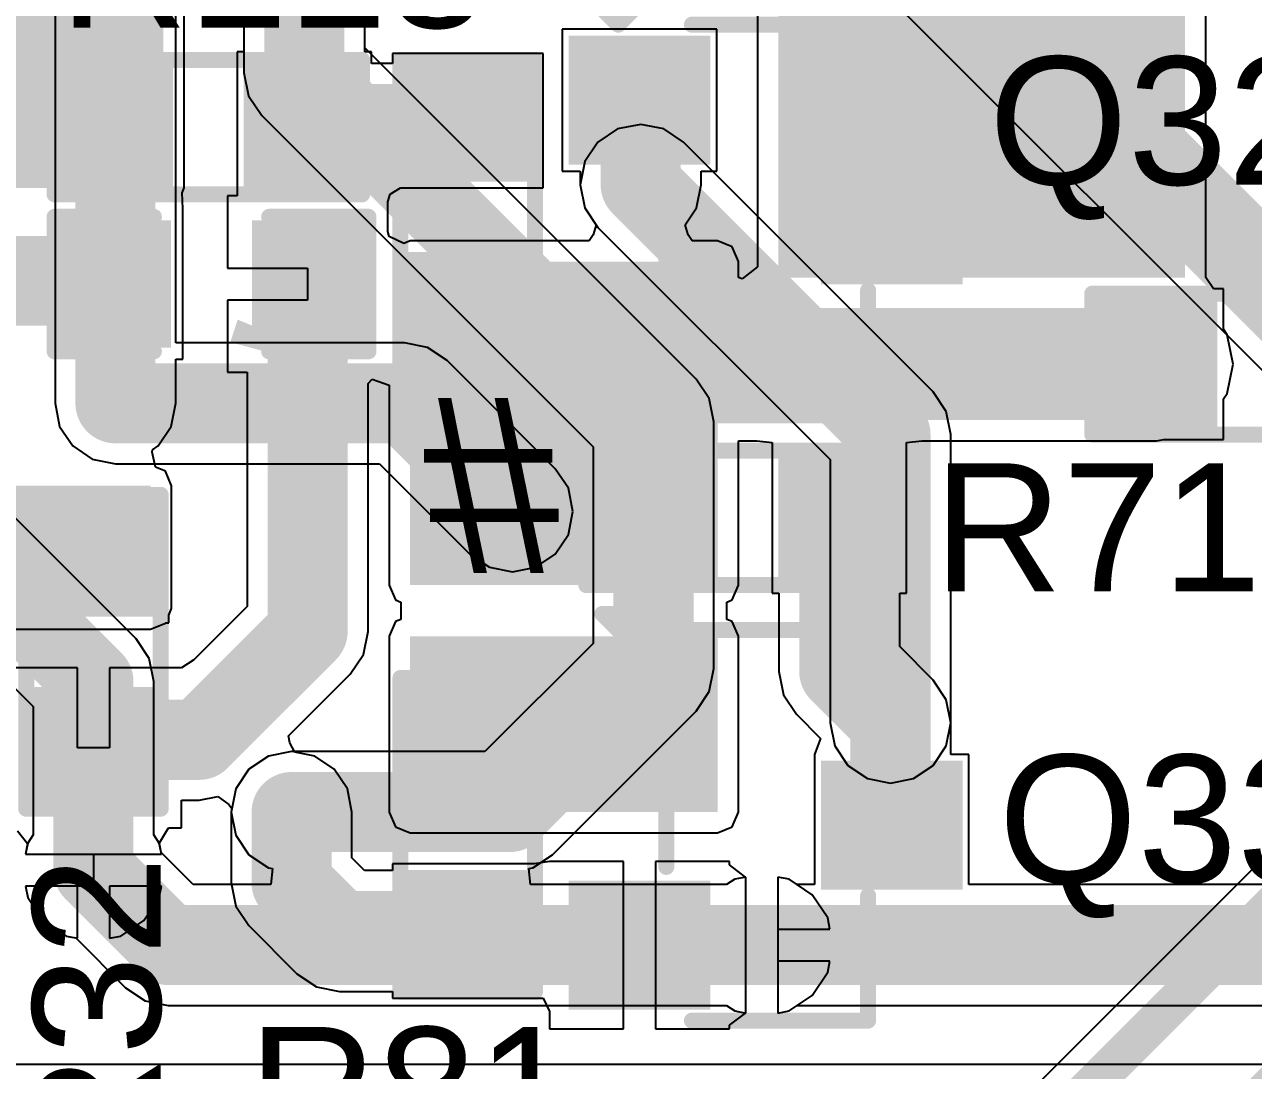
# Model space of a CAD drawing. Header units: millimetres. Extents: x 0 to 214, y 0 to 214.
# Drawn here: x 0.8186 to 1.2023, y 0.1665 to 0.493 of the extents above; entities that cross this region are included whole.
import ezdxf

# ---------------------------------------------------------------- set-up
doc = ezdxf.new("R2010")
doc.units = ezdxf.units.MM
doc.header["$MEASUREMENT"] = 0
for name, color, linetype in [('BottomLayer', 5, 'Continuous'), ('BottomSolder', 6, 'Continuous'), ('TopLayer', 1, 'Continuous'), ('TopOverlay', 2, 'Continuous'), ('TopPaste', 8, 'Continuous'), ('TopSolder', 216, 'Continuous'), ('ViaHoleLayer', 16, 'Continuous')]:
    doc.layers.add(name, color=color, linetype=linetype)
doc.styles.add('Arial', font='', dxfattribs={"height": 0.2})
doc.styles.get('Arial').set_extended_font_data('Arial')

# ---------------------------------------------------------------- blocks, each defined once
blk = doc.blocks.new('R___0603_63')
at = {"layer": 'TopLayer'}
for points in [[(-0.015, 0.0175), (-0.015, -0.0175), (-0.045, -0.0175), (-0.045, 0.0175)], [(0.045, 0.0175), (0.045, -0.0175), (0.015, -0.0175), (0.015, 0.0175)]]:
    blk.add_hatch(color=1, dxfattribs=at).paths.add_polyline_path(points)
at = {"layer": 'TopPaste'}
for points in [[(-0.015, 0.0175), (-0.015, -0.0175), (-0.045, -0.0175), (-0.045, 0.0175)], [(0.045, 0.0175), (0.045, -0.0175), (0.015, -0.0175), (0.015, 0.0175)]]:
    blk.add_hatch(color=8, dxfattribs=at).paths.add_polyline_path(points)
at = {"layer": 'TopSolder'}
for points in [[(-0.011, 0.0215), (-0.011, -0.0215), (-0.049, -0.0215), (-0.049, 0.0215)], [(0.049, 0.0215), (0.049, -0.0215), (0.011, -0.0215), (0.011, 0.0215)]]:
    blk.add_hatch(color=216, dxfattribs=at).paths.add_polyline_path(points)
at = {"layer": 'TopOverlay', "const_width": 0.005}
for points in [[(-0.048, 0.021), (-0.048, -0.021)], [(0.048, 0.021), (-0.048, 0.021)], [(0.048, 0.021), (0.048, -0.021)], [(0.048, -0.021), (-0.048, -0.021)]]:
    blk.add_lwpolyline(points, dxfattribs=at)
at = {"layer": 'TopOverlay', "const_width": 0.0025}
for points in [[(-0.04925, 0.021, 1), (-0.04675, 0.021, 1)], [(-0.04925, 0.021, 1), (-0.04675, 0.021, 1)], [(0.04675, 0.021, 1), (0.04925, 0.021, 1)], [(0.04675, 0.021, 1), (0.04925, 0.021, 1)], [(-0.04925, -0.021, 1), (-0.04675, -0.021, 1)], [(-0.04925, -0.021, 1), (-0.04675, -0.021, 1)], [(0.04675, -0.021, 1), (0.04925, -0.021, 1)], [(0.04675, -0.021, 1), (0.04925, -0.021, 1)]]:
    blk.add_lwpolyline(points, format="xyb", close=True, dxfattribs=at)
blk = doc.blocks.new('SOT_23_81')
at = {"layer": 'TopLayer'}
for points in [[(-0.01614, 0.05748), (0.01614, 0.05748), (0.01614, 0.02126), (-0.01614, 0.02126)], [(-0.05354, -0.02126), (-0.02126, -0.02126), (-0.02126, -0.05748), (-0.05354, -0.05748)], [(0.02126, -0.02126), (0.05354, -0.02126), (0.05354, -0.05748), (0.02126, -0.05748)]]:
    blk.add_hatch(color=1, dxfattribs=at).paths.add_polyline_path(points)
at = {"layer": 'TopPaste'}
for points in [[(-0.01614, 0.05748), (0.01614, 0.05748), (0.01614, 0.02126), (-0.01614, 0.02126)], [(-0.05354, -0.02126), (-0.02126, -0.02126), (-0.02126, -0.05748), (-0.05354, -0.05748)], [(0.02126, -0.02126), (0.05354, -0.02126), (0.05354, -0.05748), (0.02126, -0.05748)]]:
    blk.add_hatch(color=8, dxfattribs=at).paths.add_polyline_path(points)
at = {"layer": 'TopSolder'}
for points in [[(-0.02014, 0.06148), (0.02014, 0.06148), (0.02014, 0.01726), (-0.02014, 0.01726)], [(-0.05754, -0.01726), (-0.01726, -0.01726), (-0.01726, -0.06148), (-0.05754, -0.06148)], [(0.01726, -0.01726), (0.05754, -0.01726), (0.05754, -0.06148), (0.01726, -0.06148)]]:
    blk.add_hatch(color=216, dxfattribs=at).paths.add_polyline_path(points)
at = {"layer": 'TopOverlay', "const_width": 0.005}
for points in [[(-0.061, -0.023), (-0.061, 0.032)], [(-0.022, 0.032), (-0.061, 0.032)], [(0.061, 0.032), (0.022, 0.032)], [(0.061, -0.023), (0.061, 0.032)], [(0.013, -0.031), (-0.013, -0.031)], [(-0.061, -0.046), (-0.066, -0.041)], [(-0.066, -0.051), (-0.066, -0.041)], [(-0.066, -0.051), (-0.061, -0.046)]]:
    blk.add_lwpolyline(points, dxfattribs=at)
at = {"layer": 'TopOverlay', "const_width": 0.0025}
for points in [[(-0.06225, 0.032, 1), (-0.05975, 0.032, 1)], [(-0.06225, 0.032, 1), (-0.05975, 0.032, 1)], [(-0.02325, 0.032, 1), (-0.02075, 0.032, 1)], [(0.02075, 0.032, 1), (0.02325, 0.032, 1)], [(0.05975, 0.032, 1), (0.06225, 0.032, 1)], [(0.05975, 0.032, 1), (0.06225, 0.032, 1)], [(-0.06225, -0.023, 1), (-0.05975, -0.023, 1)], [(0.05975, -0.023, 1), (0.06225, -0.023, 1)], [(-0.01425, -0.031, 1), (-0.01175, -0.031, 1)], [(0.01175, -0.031, 1), (0.01425, -0.031, 1)], [(-0.06725, -0.041, 1), (-0.06475, -0.041, 1)], [(-0.06725, -0.041, 1), (-0.06475, -0.041, 1)], [(-0.06225, -0.046, 1), (-0.05975, -0.046, 1)], [(-0.06225, -0.046, 1), (-0.05975, -0.046, 1)], [(-0.06725, -0.051, 1), (-0.06475, -0.051, 1)], [(-0.06725, -0.051, 1), (-0.06475, -0.051, 1)]]:
    blk.add_lwpolyline(points, format="xyb", close=True, dxfattribs=at)
blk = doc.blocks.new('SOT_23_82')
at = {"layer": 'TopLayer'}
for points in [[(-0.01614, 0.05748), (0.01614, 0.05748), (0.01614, 0.02126), (-0.01614, 0.02126)], [(-0.05354, -0.02126), (-0.02126, -0.02126), (-0.02126, -0.05748), (-0.05354, -0.05748)], [(0.02126, -0.02126), (0.05354, -0.02126), (0.05354, -0.05748), (0.02126, -0.05748)]]:
    blk.add_hatch(color=1, dxfattribs=at).paths.add_polyline_path(points)
at = {"layer": 'TopPaste'}
for points in [[(-0.01614, 0.05748), (0.01614, 0.05748), (0.01614, 0.02126), (-0.01614, 0.02126)], [(-0.05354, -0.02126), (-0.02126, -0.02126), (-0.02126, -0.05748), (-0.05354, -0.05748)], [(0.02126, -0.02126), (0.05354, -0.02126), (0.05354, -0.05748), (0.02126, -0.05748)]]:
    blk.add_hatch(color=8, dxfattribs=at).paths.add_polyline_path(points)
at = {"layer": 'TopSolder'}
for points in [[(-0.02014, 0.06148), (0.02014, 0.06148), (0.02014, 0.01726), (-0.02014, 0.01726)], [(-0.05754, -0.01726), (-0.01726, -0.01726), (-0.01726, -0.06148), (-0.05754, -0.06148)], [(0.01726, -0.01726), (0.05754, -0.01726), (0.05754, -0.06148), (0.01726, -0.06148)]]:
    blk.add_hatch(color=216, dxfattribs=at).paths.add_polyline_path(points)
at = {"layer": 'TopOverlay', "const_width": 0.005}
for points in [[(-0.061, -0.023), (-0.061, 0.032)], [(-0.022, 0.032), (-0.061, 0.032)], [(0.061, 0.032), (0.022, 0.032)], [(0.061, -0.023), (0.061, 0.032)], [(0.013, -0.031), (-0.013, -0.031)], [(-0.061, -0.046), (-0.066, -0.041)], [(-0.066, -0.051), (-0.066, -0.041)], [(-0.066, -0.051), (-0.061, -0.046)]]:
    blk.add_lwpolyline(points, dxfattribs=at)
at = {"layer": 'TopOverlay', "const_width": 0.0025}
for points in [[(-0.06225, 0.032, 1), (-0.05975, 0.032, 1)], [(-0.06225, 0.032, 1), (-0.05975, 0.032, 1)], [(-0.02325, 0.032, 1), (-0.02075, 0.032, 1)], [(0.02075, 0.032, 1), (0.02325, 0.032, 1)], [(0.05975, 0.032, 1), (0.06225, 0.032, 1)], [(0.05975, 0.032, 1), (0.06225, 0.032, 1)], [(-0.06225, -0.023, 1), (-0.05975, -0.023, 1)], [(0.05975, -0.023, 1), (0.06225, -0.023, 1)], [(-0.01425, -0.031, 1), (-0.01175, -0.031, 1)], [(0.01175, -0.031, 1), (0.01425, -0.031, 1)], [(-0.06725, -0.041, 1), (-0.06475, -0.041, 1)], [(-0.06725, -0.041, 1), (-0.06475, -0.041, 1)], [(-0.06225, -0.046, 1), (-0.05975, -0.046, 1)], [(-0.06225, -0.046, 1), (-0.05975, -0.046, 1)], [(-0.06725, -0.051, 1), (-0.06475, -0.051, 1)], [(-0.06725, -0.051, 1), (-0.06475, -0.051, 1)]]:
    blk.add_lwpolyline(points, format="xyb", close=True, dxfattribs=at)
blk = doc.blocks.new('S______B______123')
at = {"layer": 'TopLayer'}
for points in [[(-0.045, -0.0175), (-0.045, 0.0175), (-0.015, 0.0175), (-0.015, -0.0175)], [(0.015, -0.0175), (0.015, 0.0175), (0.045, 0.0175), (0.045, -0.0175)]]:
    blk.add_hatch(color=1, dxfattribs=at).paths.add_polyline_path(points)
at = {"layer": 'TopPaste'}
for points in [[(-0.045, -0.0175), (-0.045, 0.0175), (-0.015, 0.0175), (-0.015, -0.0175)], [(0.015, -0.0175), (0.015, 0.0175), (0.045, 0.0175), (0.045, -0.0175)]]:
    blk.add_hatch(color=8, dxfattribs=at).paths.add_polyline_path(points)
at = {"layer": 'TopSolder'}
for points in [[(-0.049, -0.0215), (-0.049, 0.0215), (-0.011, 0.0215), (-0.011, -0.0215)], [(0.011, -0.0215), (0.011, 0.0215), (0.049, 0.0215), (0.049, -0.0215)]]:
    blk.add_hatch(color=216, dxfattribs=at).paths.add_polyline_path(points)
at = {"layer": 'TopOverlay', "const_width": 0.005}
for points in [[(-0.05, 0.022), (-0.05, -0.022)], [(0.05, 0.022), (-0.05, 0.022)], [(0.05, 0.022), (0.05, -0.022)], [(0.05, -0.022), (-0.05, -0.022)]]:
    blk.add_lwpolyline(points, dxfattribs=at)
at = {"layer": 'TopOverlay', "const_width": 0.0025}
for points in [[(-0.05125, 0.022, 1), (-0.04875, 0.022, 1)], [(-0.05125, 0.022, 1), (-0.04875, 0.022, 1)], [(0.04875, 0.022, 1), (0.05125, 0.022, 1)], [(0.04875, 0.022, 1), (0.05125, 0.022, 1)], [(-0.05125, -0.022, 1), (-0.04875, -0.022, 1)], [(-0.05125, -0.022, 1), (-0.04875, -0.022, 1)], [(0.04875, -0.022, 1), (0.05125, -0.022, 1)], [(0.04875, -0.022, 1), (0.05125, -0.022, 1)]]:
    blk.add_lwpolyline(points, format="xyb", close=True, dxfattribs=at)
blk = doc.blocks.new('RES_0603_147')
at = {"layer": 'TopLayer'}
for points in [[(-0.015, 0.0175), (-0.015, -0.0175), (-0.045, -0.0175), (-0.045, 0.0175)], [(0.045, 0.0175), (0.045, -0.0175), (0.015, -0.0175), (0.015, 0.0175)]]:
    blk.add_hatch(color=1, dxfattribs=at).paths.add_polyline_path(points)
at = {"layer": 'TopPaste'}
for points in [[(-0.015, 0.0175), (-0.015, -0.0175), (-0.045, -0.0175), (-0.045, 0.0175)], [(0.045, 0.0175), (0.045, -0.0175), (0.015, -0.0175), (0.015, 0.0175)]]:
    blk.add_hatch(color=8, dxfattribs=at).paths.add_polyline_path(points)
at = {"layer": 'TopSolder'}
for points in [[(-0.011, 0.0215), (-0.011, -0.0215), (-0.049, -0.0215), (-0.049, 0.0215)], [(0.049, 0.0215), (0.049, -0.0215), (0.011, -0.0215), (0.011, 0.0215)]]:
    blk.add_hatch(color=216, dxfattribs=at).paths.add_polyline_path(points)
at = {"layer": 'TopOverlay', "const_width": 0.005}
for points in [[(-0.049, 0.021), (-0.049, -0.021)], [(-0.049, 0.021), (0.049, 0.021)], [(0.049, 0.021), (0.049, -0.021)], [(-0.049, -0.021), (0.049, -0.021)]]:
    blk.add_lwpolyline(points, dxfattribs=at)
at = {"layer": 'TopOverlay', "const_width": 0.0025}
for points in [[(-0.05025, 0.021, 1), (-0.04775, 0.021, 1)], [(-0.05025, 0.021, 1), (-0.04775, 0.021, 1)], [(0.04775, 0.021, 1), (0.05025, 0.021, 1)], [(0.04775, 0.021, 1), (0.05025, 0.021, 1)], [(-0.05025, -0.021, 1), (-0.04775, -0.021, 1)], [(-0.05025, -0.021, 1), (-0.04775, -0.021, 1)], [(0.04775, -0.021, 1), (0.05025, -0.021, 1)], [(0.04775, -0.021, 1), (0.05025, -0.021, 1)]]:
    blk.add_lwpolyline(points, format="xyb", close=True, dxfattribs=at)
blk = doc.blocks.new('RES_0603_148')
at = {"layer": 'TopLayer'}
for points in [[(-0.015, 0.0175), (-0.015, -0.0175), (-0.045, -0.0175), (-0.045, 0.0175)], [(0.045, 0.0175), (0.045, -0.0175), (0.015, -0.0175), (0.015, 0.0175)]]:
    blk.add_hatch(color=1, dxfattribs=at).paths.add_polyline_path(points)
at = {"layer": 'TopPaste'}
for points in [[(-0.015, 0.0175), (-0.015, -0.0175), (-0.045, -0.0175), (-0.045, 0.0175)], [(0.045, 0.0175), (0.045, -0.0175), (0.015, -0.0175), (0.015, 0.0175)]]:
    blk.add_hatch(color=8, dxfattribs=at).paths.add_polyline_path(points)
at = {"layer": 'TopSolder'}
for points in [[(-0.011, 0.0215), (-0.011, -0.0215), (-0.049, -0.0215), (-0.049, 0.0215)], [(0.049, 0.0215), (0.049, -0.0215), (0.011, -0.0215), (0.011, 0.0215)]]:
    blk.add_hatch(color=216, dxfattribs=at).paths.add_polyline_path(points)
at = {"layer": 'TopOverlay', "const_width": 0.005}
for points in [[(-0.049, 0.021), (0.049, 0.021)], [(-0.049, 0.021), (-0.049, -0.021)], [(0.049, 0.021), (0.049, -0.021)], [(-0.049, -0.021), (0.049, -0.021)]]:
    blk.add_lwpolyline(points, dxfattribs=at)
at = {"layer": 'TopOverlay', "const_width": 0.0025}
for points in [[(-0.05025, 0.021, 1), (-0.04775, 0.021, 1)], [(-0.05025, 0.021, 1), (-0.04775, 0.021, 1)], [(0.04775, 0.021, 1), (0.05025, 0.021, 1)], [(0.04775, 0.021, 1), (0.05025, 0.021, 1)], [(-0.05025, -0.021, 1), (-0.04775, -0.021, 1)], [(-0.05025, -0.021, 1), (-0.04775, -0.021, 1)], [(0.04775, -0.021, 1), (0.05025, -0.021, 1)], [(0.04775, -0.021, 1), (0.05025, -0.021, 1)]]:
    blk.add_lwpolyline(points, format="xyb", close=True, dxfattribs=at)
blk = doc.blocks.new('RES_0603_149')
at = {"layer": 'TopLayer'}
for points in [[(-0.015, 0.0175), (-0.015, -0.0175), (-0.045, -0.0175), (-0.045, 0.0175)], [(0.045, 0.0175), (0.045, -0.0175), (0.015, -0.0175), (0.015, 0.0175)]]:
    blk.add_hatch(color=1, dxfattribs=at).paths.add_polyline_path(points)
at = {"layer": 'TopPaste'}
for points in [[(-0.015, 0.0175), (-0.015, -0.0175), (-0.045, -0.0175), (-0.045, 0.0175)], [(0.045, 0.0175), (0.045, -0.0175), (0.015, -0.0175), (0.015, 0.0175)]]:
    blk.add_hatch(color=8, dxfattribs=at).paths.add_polyline_path(points)
at = {"layer": 'TopSolder'}
for points in [[(-0.011, 0.0215), (-0.011, -0.0215), (-0.049, -0.0215), (-0.049, 0.0215)], [(0.049, 0.0215), (0.049, -0.0215), (0.011, -0.0215), (0.011, 0.0215)]]:
    blk.add_hatch(color=216, dxfattribs=at).paths.add_polyline_path(points)
at = {"layer": 'TopOverlay', "const_width": 0.005}
for points in [[(-0.049, 0.021), (0.049, 0.021)], [(-0.049, -0.021), (-0.049, 0.021)], [(0.049, -0.021), (0.049, 0.021)], [(-0.049, -0.021), (0.049, -0.021)]]:
    blk.add_lwpolyline(points, dxfattribs=at)
at = {"layer": 'TopOverlay', "const_width": 0.0025}
for points in [[(-0.05025, 0.021, 1), (-0.04775, 0.021, 1)], [(-0.05025, 0.021, 1), (-0.04775, 0.021, 1)], [(0.04775, 0.021, 1), (0.05025, 0.021, 1)], [(0.04775, 0.021, 1), (0.05025, 0.021, 1)], [(-0.05025, -0.021, 1), (-0.04775, -0.021, 1)], [(-0.05025, -0.021, 1), (-0.04775, -0.021, 1)], [(0.04775, -0.021, 1), (0.05025, -0.021, 1)], [(0.04775, -0.021, 1), (0.05025, -0.021, 1)]]:
    blk.add_lwpolyline(points, format="xyb", close=True, dxfattribs=at)
blk = doc.blocks.new('RES_0603_151')
at = {"layer": 'TopLayer'}
for points in [[(-0.015, 0.0175), (-0.015, -0.0175), (-0.045, -0.0175), (-0.045, 0.0175)], [(0.045, 0.0175), (0.045, -0.0175), (0.015, -0.0175), (0.015, 0.0175)]]:
    blk.add_hatch(color=1, dxfattribs=at).paths.add_polyline_path(points)
at = {"layer": 'TopPaste'}
for points in [[(-0.015, 0.0175), (-0.015, -0.0175), (-0.045, -0.0175), (-0.045, 0.0175)], [(0.045, 0.0175), (0.045, -0.0175), (0.015, -0.0175), (0.015, 0.0175)]]:
    blk.add_hatch(color=8, dxfattribs=at).paths.add_polyline_path(points)
at = {"layer": 'TopSolder'}
for points in [[(-0.011, 0.0215), (-0.011, -0.0215), (-0.049, -0.0215), (-0.049, 0.0215)], [(0.049, 0.0215), (0.049, -0.0215), (0.011, -0.0215), (0.011, 0.0215)]]:
    blk.add_hatch(color=216, dxfattribs=at).paths.add_polyline_path(points)
at = {"layer": 'TopOverlay', "const_width": 0.005}
for points in [[(-0.049, -0.021), (-0.049, 0.021)], [(0.049, 0.021), (-0.049, 0.021)], [(0.049, -0.021), (0.049, 0.021)], [(0.049, -0.021), (-0.049, -0.021)]]:
    blk.add_lwpolyline(points, dxfattribs=at)
at = {"layer": 'TopOverlay', "const_width": 0.0025}
for points in [[(-0.05025, 0.021, 1), (-0.04775, 0.021, 1)], [(-0.05025, 0.021, 1), (-0.04775, 0.021, 1)], [(0.04775, 0.021, 1), (0.05025, 0.021, 1)], [(0.04775, 0.021, 1), (0.05025, 0.021, 1)], [(-0.05025, -0.021, 1), (-0.04775, -0.021, 1)], [(-0.05025, -0.021, 1), (-0.04775, -0.021, 1)], [(0.04775, -0.021, 1), (0.05025, -0.021, 1)], [(0.04775, -0.021, 1), (0.05025, -0.021, 1)]]:
    blk.add_lwpolyline(points, format="xyb", close=True, dxfattribs=at)
blk = doc.blocks.new('C__0603_193')
at = {"layer": 'TopLayer'}
for points in [[(-0.015, 0.0175), (-0.015, -0.0175), (-0.045, -0.0175), (-0.045, 0.0175)], [(0.045, 0.0175), (0.045, -0.0175), (0.015, -0.0175), (0.015, 0.0175)]]:
    blk.add_hatch(color=1, dxfattribs=at).paths.add_polyline_path(points)
at = {"layer": 'TopPaste'}
for points in [[(-0.015, 0.0175), (-0.015, -0.0175), (-0.045, -0.0175), (-0.045, 0.0175)], [(0.045, 0.0175), (0.045, -0.0175), (0.015, -0.0175), (0.015, 0.0175)]]:
    blk.add_hatch(color=8, dxfattribs=at).paths.add_polyline_path(points)
at = {"layer": 'TopSolder'}
for points in [[(-0.01264, 0.01986), (-0.01264, -0.01986), (-0.04736, -0.01986), (-0.04736, 0.01986)], [(0.04736, 0.01986), (0.04736, -0.01986), (0.01264, -0.01986), (0.01264, 0.01986)]]:
    blk.add_hatch(color=216, dxfattribs=at).paths.add_polyline_path(points)
at = {"layer": 'TopOverlay', "const_width": 0.005}
for points in [[(-0.049, 0.021), (-0.018, 0.021)], [(-0.049, -0.021), (-0.049, 0.021)], [(0.018, 0.021), (0.049, 0.021)], [(0.049, -0.021), (0.049, 0.021)], [(-0.049, -0.021), (-0.018, -0.021)], [(0.018, -0.021), (0.049, -0.021)]]:
    blk.add_lwpolyline(points, dxfattribs=at)
at = {"layer": 'TopOverlay', "const_width": 0.0025}
for points in [[(-0.05025, 0.021, 1), (-0.04775, 0.021, 1)], [(-0.05025, 0.021, 1), (-0.04775, 0.021, 1)], [(-0.01925, 0.021, 1), (-0.01675, 0.021, 1)], [(0.01675, 0.021, 1), (0.01925, 0.021, 1)], [(0.04775, 0.021, 1), (0.05025, 0.021, 1)], [(0.04775, 0.021, 1), (0.05025, 0.021, 1)], [(-0.05025, -0.021, 1), (-0.04775, -0.021, 1)], [(-0.05025, -0.021, 1), (-0.04775, -0.021, 1)], [(-0.01925, -0.021, 1), (-0.01675, -0.021, 1)], [(0.01675, -0.021, 1), (0.01925, -0.021, 1)], [(0.04775, -0.021, 1), (0.05025, -0.021, 1)], [(0.04775, -0.021, 1), (0.05025, -0.021, 1)]]:
    blk.add_lwpolyline(points, format="xyb", close=True, dxfattribs=at)

msp = doc.modelspace()

# ---------------------------------------------------------------- hatches: boundary and pattern name
at = {"layer": 'BottomLayer'}
h = msp.add_hatch(color=5, dxfattribs=at)
edge = h.paths.add_edge_path()
edge.add_arc((1.011, 0.443), 0.01181, 0, 360)
h = msp.add_hatch(color=5, dxfattribs=at)
edge = h.paths.add_edge_path()
edge.add_arc((0.847, 0.37477), 0.01181, 0, 360)
h = msp.add_hatch(color=5, dxfattribs=at)
edge = h.paths.add_edge_path()
edge.add_arc((0.971, 0.341), 0.01181, 0, 360)
h = msp.add_hatch(color=5, dxfattribs=at)
edge = h.paths.add_edge_path()
edge.add_arc((1.089, 0.275), 0.01181, 0, 360)
h = msp.add_hatch(color=5, dxfattribs=at)
edge = h.paths.add_edge_path()
edge.add_arc((0.902, 0.24713), 0.01181, 0, 360)
h = msp.add_hatch(color=5, dxfattribs=at)
edge = h.paths.add_edge_path()
edge.add_arc((0.84014, 0.22894), 0.01181, 0, 360)
h = msp.add_hatch(color=5, dxfattribs=at)
edge = h.paths.add_edge_path()
edge.add_arc((1.04886, 0.2056), 0.01181, 0, 360)
at = {"layer": 'BottomSolder'}
h = msp.add_hatch(color=6, dxfattribs=at)
edge = h.paths.add_edge_path()
edge.add_arc((1.011, 0.443), 0.00591, 0, 360)
h = msp.add_hatch(color=6, dxfattribs=at)
edge = h.paths.add_edge_path()
edge.add_arc((0.847, 0.37477), 0.00591, 0, 360)
h = msp.add_hatch(color=6, dxfattribs=at)
edge = h.paths.add_edge_path()
edge.add_arc((0.971, 0.341), 0.00591, 0, 360)
h = msp.add_hatch(color=6, dxfattribs=at)
edge = h.paths.add_edge_path()
edge.add_arc((1.089, 0.275), 0.00591, 0, 360)
h = msp.add_hatch(color=6, dxfattribs=at)
edge = h.paths.add_edge_path()
edge.add_arc((0.902, 0.24713), 0.00591, 0, 360)
h = msp.add_hatch(color=6, dxfattribs=at)
edge = h.paths.add_edge_path()
edge.add_arc((0.84014, 0.22894), 0.00591, 0, 360)
h = msp.add_hatch(color=6, dxfattribs=at)
edge = h.paths.add_edge_path()
edge.add_arc((1.04886, 0.2056), 0.00591, 0, 360)
at = {"layer": 'TopLayer'}
for points in [[(1.054, 0.414), (1.181, 0.414), (1.181, 0.623), (1.054, 0.623)], [(0.768, 0.442), (0.862, 0.442), (0.862, 0.598), (0.768, 0.598)], [(0.769, 0.399), (0.856, 0.399), (0.856, 0.427), (0.769, 0.427)], [(0.939, 0.318), (1.035, 0.318), (1.035, 0.419), (0.939, 0.419)], [(0.775, 0.3107), (0.858, 0.3107), (0.858, 0.349), (0.775, 0.349)], [(0.939, 0.24713), (1.035, 0.24713), (1.035, 0.302), (0.939, 0.302)]]:
    msp.add_hatch(color=1, dxfattribs=at).paths.add_polyline_path(points)
h = msp.add_hatch(color=1, dxfattribs=at)
edge = h.paths.add_edge_path()
edge.add_arc((1.011, 0.443), 0.01181, 0, 360)
h = msp.add_hatch(color=1, dxfattribs=at)
edge = h.paths.add_edge_path()
edge.add_arc((0.847, 0.37477), 0.01181, 0, 360)
h = msp.add_hatch(color=1, dxfattribs=at)
edge = h.paths.add_edge_path()
edge.add_arc((0.971, 0.341), 0.01181, 0, 360)
h = msp.add_hatch(color=1, dxfattribs=at)
edge = h.paths.add_edge_path()
edge.add_arc((1.089, 0.275), 0.01181, 0, 360)
h = msp.add_hatch(color=1, dxfattribs=at)
edge = h.paths.add_edge_path()
edge.add_arc((0.902, 0.24713), 0.01181, 0, 360)
h = msp.add_hatch(color=1, dxfattribs=at)
edge = h.paths.add_edge_path()
edge.add_arc((0.84014, 0.22894), 0.01181, 0, 360)
h = msp.add_hatch(color=1, dxfattribs=at)
edge = h.paths.add_edge_path()
edge.add_arc((1.04886, 0.2056), 0.01181, 0, 360)
at = {"layer": 'TopSolder'}
h = msp.add_hatch(color=216, dxfattribs=at)
edge = h.paths.add_edge_path()
edge.add_arc((1.011, 0.443), 0.00591, 0, 360)
h = msp.add_hatch(color=216, dxfattribs=at)
edge = h.paths.add_edge_path()
edge.add_arc((0.847, 0.37477), 0.00591, 0, 360)
h = msp.add_hatch(color=216, dxfattribs=at)
edge = h.paths.add_edge_path()
edge.add_arc((0.971, 0.341), 0.00591, 0, 360)
h = msp.add_hatch(color=216, dxfattribs=at)
edge = h.paths.add_edge_path()
edge.add_arc((1.089, 0.275), 0.00591, 0, 360)
h = msp.add_hatch(color=216, dxfattribs=at)
edge = h.paths.add_edge_path()
edge.add_arc((0.902, 0.24713), 0.00591, 0, 360)
h = msp.add_hatch(color=216, dxfattribs=at)
edge = h.paths.add_edge_path()
edge.add_arc((0.84014, 0.22894), 0.00591, 0, 360)
h = msp.add_hatch(color=216, dxfattribs=at)
edge = h.paths.add_edge_path()
edge.add_arc((1.04886, 0.2056), 0.00591, 0, 360)
at = {"layer": 'ViaHoleLayer'}
h = msp.add_hatch(color=16, dxfattribs=at)
edge = h.paths.add_edge_path()
edge.add_arc((1.011, 0.443), 0.00591, 0, 360)
h = msp.add_hatch(color=16, dxfattribs=at)
edge = h.paths.add_edge_path()
edge.add_arc((0.847, 0.37477), 0.00591, 0, 360)
h = msp.add_hatch(color=16, dxfattribs=at)
edge = h.paths.add_edge_path()
edge.add_arc((0.971, 0.341), 0.00591, 0, 360)
h = msp.add_hatch(color=16, dxfattribs=at)
edge = h.paths.add_edge_path()
edge.add_arc((1.089, 0.275), 0.00591, 0, 360)
h = msp.add_hatch(color=16, dxfattribs=at)
edge = h.paths.add_edge_path()
edge.add_arc((0.902, 0.24713), 0.00591, 0, 360)
h = msp.add_hatch(color=16, dxfattribs=at)
edge = h.paths.add_edge_path()
edge.add_arc((0.84014, 0.22894), 0.00591, 0, 360)
h = msp.add_hatch(color=16, dxfattribs=at)
edge = h.paths.add_edge_path()
edge.add_arc((1.04886, 0.2056), 0.00591, 0, 360)

# ---------------------------------------------------------------- linework, layer by layer
at = {"layer": 'BottomLayer'}
for p, q in [((1.00266, 0.5874), (1.27627, 0.31379)), ((0.82814, 0.53026), (0.82814, 0.37477)), ((0.86586, 0.39363), (0.86586, 0.52319)), ((0.88714, 0.507), (0.88714, 0.478)), ((0.92486, 0.48581), (0.92486, 0.507)), ((1.02834, 0.38234), (0.92486, 0.48581)), ((0.88714, 0.478), (0.88857, 0.47078)), ((0.88857, 0.47078), (0.89266, 0.46466)), ((0.89266, 0.46466), (0.99614, 0.36119)), ((1.00378, 0.46043), (0.99766, 0.45634)), ((1.011, 0.46186), (1.00378, 0.46043)), ((1.01822, 0.46043), (1.011, 0.46186)), ((1.02434, 0.45634), (1.01822, 0.46043)), ((0.99766, 0.45634), (0.99357, 0.45022)), ((1.10234, 0.37834), (1.02434, 0.45634)), ((0.99357, 0.45022), (0.99214, 0.443)), ((0.99214, 0.443), (0.99357, 0.43578)), ((0.99357, 0.43578), (0.99766, 0.42966)), ((0.99766, 0.42966), (1.07014, 0.35719)), ((0.85348, 0.3012), (0.76286, 0.39181)), ((0.93723, 0.39363), (0.86586, 0.39363)), ((0.94445, 0.3922), (0.93723, 0.39363)), ((0.95057, 0.38811), (0.94445, 0.3922)), ((0.98434, 0.35434), (0.95057, 0.38811)), ((1.03243, 0.37622), (1.02834, 0.38234)), ((1.03386, 0.369), (1.03243, 0.37622)), ((1.10643, 0.37222), (1.10234, 0.37834)), ((0.82814, 0.37477), (0.82957, 0.36755)), ((1.10786, 0.365), (1.10643, 0.37222)), ((0.73066, 0.37066), (0.82128, 0.28005)), ((1.03386, 0.292), (1.03386, 0.369)), ((0.82957, 0.36755), (0.83366, 0.36143)), ((1.10786, 0.275), (1.10786, 0.365)), ((0.83366, 0.36143), (0.83978, 0.35735)), ((0.99614, 0.36119), (0.99614, 0.29981)), ((0.83978, 0.35735), (0.847, 0.35591)), ((1.07014, 0.35719), (1.07014, 0.275)), ((0.847, 0.35591), (0.92942, 0.35591)), ((0.92942, 0.35591), (0.95766, 0.32766)), ((0.98843, 0.34822), (0.98434, 0.35434)), ((0.98986, 0.341), (0.98843, 0.34822)), ((0.98843, 0.33378), (0.98986, 0.341)), ((0.98434, 0.32766), (0.98843, 0.33378)), ((0.95766, 0.32766), (0.96378, 0.32357)), ((0.97822, 0.32357), (0.98434, 0.32766)), ((0.96378, 0.32357), (0.971, 0.32214)), ((0.971, 0.32214), (0.97822, 0.32357)), ((1.27959, 0.30692), (1.12062, 0.14796)), ((0.85757, 0.29508), (0.85348, 0.3012)), ((0.99614, 0.29981), (0.96232, 0.266)), ((0.859, 0.28786), (0.85757, 0.29508)), ((1.03243, 0.28478), (1.03386, 0.292)), ((0.859, 0.23997), (0.859, 0.28786)), ((1.02834, 0.27866), (1.03243, 0.28478)), ((0.82128, 0.28005), (0.82128, 0.23997)), ((0.98347, 0.2338), (1.02834, 0.27866)), ((1.07014, 0.275), (1.07157, 0.26778)), ((1.10643, 0.26778), (1.10786, 0.275)), ((0.902, 0.266), (0.89478, 0.26456)), ((0.96232, 0.266), (0.902, 0.266)), ((1.07157, 0.26778), (1.07566, 0.26166)), ((1.10234, 0.26166), (1.10643, 0.26778)), ((0.89478, 0.26456), (0.88866, 0.26047)), ((1.07566, 0.26166), (1.08178, 0.25757)), ((1.09622, 0.25757), (1.10234, 0.26166)), ((0.88866, 0.26047), (0.88457, 0.25435)), ((1.08178, 0.25757), (1.089, 0.25614)), ((1.089, 0.25614), (1.09622, 0.25757)), ((0.88457, 0.25435), (0.88314, 0.24713)), ((0.88314, 0.24713), (0.88457, 0.23992)), ((0.82128, 0.23997), (0.8196, 0.23745)), ((0.86069, 0.23745), (0.859, 0.23997)), ((0.88457, 0.23992), (0.88866, 0.2338)), ((0.8196, 0.23745), (0.8189, 0.23394)), ((0.86128, 0.23448), (0.86069, 0.23745)), ((0.8713, 0.22446), (0.86128, 0.23448)), ((0.8189, 0.23394), (0.84014, 0.23394)), ((0.84014, 0.23394), (0.84014, 0.22394)), ((0.88866, 0.2338), (0.89478, 0.22971)), ((0.97735, 0.22971), (0.98347, 0.2338)), ((0.89478, 0.22971), (0.89602, 0.22946)), ((0.89602, 0.22946), (0.89553, 0.22446)), ((0.97611, 0.22946), (0.97735, 0.22971)), ((0.97661, 0.22446), (0.97611, 0.22946)), ((1.04386, 0.22684), (1.04035, 0.22614)), ((1.04386, 0.2056), (1.04386, 0.22684)), ((1.05737, 0.22614), (1.05386, 0.22684)), ((1.05386, 0.22684), (1.05386, 0.2106)), ((0.84014, 0.22394), (0.8189, 0.22394)), ((0.8189, 0.22394), (0.8196, 0.22043)), ((0.89553, 0.22446), (0.8713, 0.22446)), ((1.03783, 0.22446), (0.97661, 0.22446)), ((1.04035, 0.22614), (1.03783, 0.22446)), ((1.06458, 0.22132), (1.05737, 0.22614)), ((0.8196, 0.22043), (0.82442, 0.21322)), ((1.0694, 0.21411), (1.06458, 0.22132)), ((0.82442, 0.21322), (0.83163, 0.2084)), ((1.0701, 0.2106), (1.0694, 0.21411)), ((0.83163, 0.2084), (0.8346, 0.20781)), ((0.8346, 0.20781), (0.85015, 0.19226)), ((1.05386, 0.2106), (1.0701, 0.2106)), ((1.04386, 0.18435), (1.04386, 0.2056)), ((1.0701, 0.2006), (1.05386, 0.2006)), ((1.05386, 0.2006), (1.05386, 0.18435)), ((1.0694, 0.19709), (1.0701, 0.2006)), ((1.06458, 0.18987), (1.0694, 0.19709)), ((0.85015, 0.19226), (0.85627, 0.18817)), ((0.85627, 0.18817), (0.86349, 0.18674)), ((1.05737, 0.18505), (1.06458, 0.18987)), ((0.86349, 0.18674), (1.03783, 0.18674)), ((1.03783, 0.18674), (1.04035, 0.18505)), ((1.04035, 0.18505), (1.04386, 0.18435)), ((1.05386, 0.18435), (1.05737, 0.18505))]:
    msp.add_line(p, q, dxfattribs=at)
for points, const_width in [([(0.979, 0.641), (1.29124, 0.32876)], 0.02953), ([(0.847, 0.37477), (0.847, 0.531)], 0.025), ([(0.906, 0.478), (0.906, 0.507)], 0.025), ([(0.906, 0.478), (1.015, 0.369)], 0.025), ([(1.011, 0.443), (1.089, 0.365)], 0.025), ([(0.744, 0.384), (0.84014, 0.28786)], 0.025), ([(0.847, 0.37477), (0.93723, 0.37477)], 0.025), ([(0.93723, 0.37477), (0.971, 0.341)], 0.025), ([(1.015, 0.292), (1.015, 0.369)], 0.025), ([(1.089, 0.275), (1.089, 0.365)], 0.025), ([(0.94214, -0.04783), (1.29197, 0.302)], 0.012), ([(0.97013, 0.24713), (1.015, 0.292)], 0.025), ([(0.84014, 0.22894), (0.84014, 0.28786)], 0.025), ([(1.04454, -0.00142), (1.32997, 0.284)], 0.012), ([(0.902, 0.24713), (0.97013, 0.24713)], 0.025), ([(0.84014, 0.22894), (0.86349, 0.2056)], 0.025), ([(0.86349, 0.2056), (1.04886, 0.2056)], 0.025)]:
    msp.add_lwpolyline(points, dxfattribs=dict(at, const_width=const_width))
at = {"layer": 'BottomLayer', "const_width": 0.0125}
for points in [[(0.89975, 0.478, 1), (0.91225, 0.478, 1)], [(0.89975, 0.478, 1), (0.91225, 0.478, 1)], [(1.00475, 0.443, 1), (1.01725, 0.443, 1)], [(0.84075, 0.37477, 1), (0.85325, 0.37477, 1)], [(0.84075, 0.37477, 1), (0.85325, 0.37477, 1)], [(0.93098, 0.37477, 1), (0.94348, 0.37477, 1)], [(0.93098, 0.37477, 1), (0.94348, 0.37477, 1)], [(1.00875, 0.369, 1), (1.02125, 0.369, 1)], [(1.00875, 0.369, 1), (1.02125, 0.369, 1)], [(1.08275, 0.365, 1), (1.09525, 0.365, 1)], [(1.08275, 0.365, 1), (1.09525, 0.365, 1)], [(0.96475, 0.341, 1), (0.97725, 0.341, 1)], [(1.00875, 0.292, 1), (1.02125, 0.292, 1)], [(1.00875, 0.292, 1), (1.02125, 0.292, 1)], [(0.83389, 0.28786, 1), (0.84639, 0.28786, 1)], [(0.83389, 0.28786, 1), (0.84639, 0.28786, 1)], [(1.08275, 0.275, 1), (1.09525, 0.275, 1)], [(0.89575, 0.24713, 1), (0.90825, 0.24713, 1)], [(0.96388, 0.24713, 1), (0.97638, 0.24713, 1)], [(0.96388, 0.24713, 1), (0.97638, 0.24713, 1)], [(0.83389, 0.22894, 1), (0.84639, 0.22894, 1)], [(0.83389, 0.22894, 1), (0.84639, 0.22894, 1)], [(0.85724, 0.2056, 1), (0.86974, 0.2056, 1)], [(0.85724, 0.2056, 1), (0.86974, 0.2056, 1)], [(1.04261, 0.2056, 1), (1.05511, 0.2056, 1)]]:
    msp.add_lwpolyline(points, format="xyb", close=True, dxfattribs=at)
at = {"layer": 'TopLayer'}
for p, q in [((1.04751, 0.623), (1.04751, 0.41741)), ((1.18749, 0.414), (1.18749, 0.623)), ((0.86849, 0.442), (0.86849, 0.58446)), ((0.88714, 0.507), (0.88714, 0.4845)), ((0.92486, 0.4845), (0.92486, 0.507)), ((1.03474, 0.49154), (0.98652, 0.49154)), ((0.98652, 0.49154), (0.98652, 0.44726)), ((1.03474, 0.44726), (1.03474, 0.49154)), ((0.88714, 0.4845), (0.885, 0.4845)), ((0.885, 0.4845), (0.885, 0.4395)), ((0.927, 0.4845), (0.92486, 0.4845)), ((0.927, 0.48086), (0.927, 0.4845)), ((0.9805, 0.484), (0.9335, 0.484)), ((0.9335, 0.484), (0.9335, 0.48086)), ((0.9805, 0.442), (0.9805, 0.484)), ((0.9335, 0.48086), (0.927, 0.48086)), ((0.98652, 0.44726), (0.99214, 0.44726)), ((0.99214, 0.44726), (0.99214, 0.443)), ((1.02986, 0.443), (1.02986, 0.44726)), ((1.02986, 0.44726), (1.03474, 0.44726)), ((0.86787, 0.4405), (0.86849, 0.442)), ((0.93282, 0.44002), (0.93596, 0.442)), ((0.93596, 0.442), (0.9805, 0.442)), ((0.99214, 0.443), (0.99357, 0.43578)), ((1.02843, 0.43578), (1.02986, 0.443)), ((0.868, 0.4355), (0.86787, 0.4405)), ((0.885, 0.4395), (0.882, 0.4395)), ((0.882, 0.4395), (0.882, 0.417)), ((0.932, 0.43762), (0.93282, 0.44002)), ((0.932, 0.42838), (0.932, 0.43762)), ((0.868, 0.3885), (0.868, 0.4355)), ((0.868, 0.4355), (0.868, 0.4355)), ((0.868, 0.4355), (0.868, 0.4355)), ((0.99357, 0.43578), (0.99711, 0.43049)), ((1.02489, 0.43049), (1.02843, 0.43578)), ((0.99711, 0.43049), (0.99617, 0.42741)), ((1.02583, 0.42741), (1.02489, 0.43049)), ((0.93251, 0.42689), (0.932, 0.42838)), ((0.937, 0.42467), (0.93251, 0.42689)), ((0.99617, 0.42741), (0.9949, 0.42549)), ((1.0271, 0.42549), (1.02583, 0.42741)), ((0.939, 0.42549), (0.937, 0.42467)), ((0.9949, 0.42549), (0.939, 0.42549)), ((1.035, 0.42549), (1.0271, 0.42549)), ((1.03959, 0.42359), (1.035, 0.42549)), ((1.04149, 0.419), (1.03959, 0.42359)), ((1.04149, 0.414), (1.04149, 0.419)), ((0.882, 0.417), (0.907, 0.417)), ((0.907, 0.417), (0.907, 0.407)), ((1.04751, 0.41741), (1.04265, 0.41365)), ((1.04265, 0.41365), (1.04149, 0.414)), ((1.18983, 0.4105), (1.18749, 0.414)), ((0.907, 0.407), (0.882, 0.407)), ((0.882, 0.407), (0.882, 0.3845)), ((1.193, 0.4105), (1.18983, 0.4105)), ((1.193, 0.39787), (1.193, 0.4105)), ((1.19414, 0.39617), (1.193, 0.39787)), ((1.19596, 0.387), (1.19414, 0.39617)), ((0.86586, 0.37477), (0.86586, 0.3885)), ((0.86586, 0.3885), (0.868, 0.3885)), ((0.882, 0.3845), (0.88814, 0.3845)), ((0.88814, 0.3845), (0.88814, 0.31134)), ((1.19414, 0.37783), (1.19596, 0.387)), ((0.92586, 0.38096), (0.9272, 0.38231)), ((0.92586, 0.30352), (0.92586, 0.38096)), ((0.9272, 0.38231), (0.93243, 0.38046)), ((0.93243, 0.38046), (0.93251, 0.37971)), ((0.93251, 0.37971), (0.93251, 0.318)), ((1.193, 0.37613), (1.19414, 0.37783)), ((1.193, 0.3635), (1.193, 0.37613)), ((0.86443, 0.36755), (0.86586, 0.37477)), ((0.86034, 0.36143), (0.86443, 0.36755)), ((0.85858, 0.36026), (0.86034, 0.36143)), ((1.04149, 0.318), (1.04149, 0.36304)), ((1.04149, 0.36304), (1.04722, 0.36304)), ((1.04722, 0.36304), (1.052, 0.3625)), ((1.052, 0.3625), (1.052, 0.35804)), ((1.094, 0.3625), (1.09878, 0.36304)), ((1.094, 0.3155), (1.094, 0.3625)), ((1.09878, 0.36304), (1.172, 0.36304)), ((1.172, 0.36304), (1.17431, 0.3635)), ((1.17431, 0.3635), (1.193, 0.3635)), ((0.85849, 0.35954), (0.85858, 0.36026)), ((0.85951, 0.35487), (0.85849, 0.35954)), ((1.052, 0.35804), (1.052, 0.3155)), ((0.86259, 0.35359), (0.85951, 0.35487)), ((0.86449, 0.349), (0.86259, 0.35359)), ((0.86449, 0.3107), (0.86449, 0.349)), ((0.93251, 0.318), (0.93441, 0.31341)), ((1.03959, 0.31341), (1.04149, 0.318)), ((1.052, 0.3155), (1.05414, 0.3155)), ((1.05414, 0.3155), (1.05414, 0.291)), ((1.09186, 0.29881), (1.09186, 0.3155)), ((1.09186, 0.3155), (1.094, 0.3155)), ((0.88814, 0.31134), (0.87151, 0.29471)), ((0.93441, 0.31341), (0.9361, 0.31271)), ((0.9361, 0.31271), (0.9361, 0.30729)), ((1.0379, 0.31271), (1.03959, 0.31341)), ((1.0379, 0.30729), (1.0379, 0.31271)), ((0.86364, 0.30864), (0.86449, 0.3107)), ((0.86364, 0.30617), (0.86364, 0.30864)), ((0.9361, 0.30729), (0.93441, 0.30659)), ((1.03959, 0.30659), (1.0379, 0.30729)), ((0.775, 0.3042), (0.858, 0.3042)), ((0.858, 0.3042), (0.86259, 0.30611)), ((0.86259, 0.30611), (0.86262, 0.30617)), ((0.86262, 0.30617), (0.86364, 0.30617)), ((0.92443, 0.29631), (0.92586, 0.30352)), ((0.93441, 0.30659), (0.93251, 0.302)), ((1.04149, 0.302), (1.03959, 0.30659)), ((0.93251, 0.302), (0.93251, 0.24713)), ((1.04149, 0.24713), (1.04149, 0.302)), ((0.92034, 0.29019), (0.92443, 0.29631)), ((1.10234, 0.28834), (1.09186, 0.29881)), ((0.83514, 0.29217), (0.81264, 0.29217)), ((0.83514, 0.26717), (0.83514, 0.29217)), ((0.86764, 0.29217), (0.84514, 0.29217)), ((0.84514, 0.29217), (0.84514, 0.26717)), ((0.87151, 0.29471), (0.86764, 0.29217)), ((0.86764, 0.29217), (0.86764, 0.29217)), ((0.86764, 0.29217), (0.86764, 0.29217)), ((0.90105, 0.2709), (0.92034, 0.29019)), ((1.05414, 0.291), (1.05557, 0.28378)), ((1.10643, 0.28222), (1.10234, 0.28834)), ((1.05557, 0.28378), (1.05966, 0.27766)), ((1.10786, 0.275), (1.10643, 0.28222)), ((1.05966, 0.27766), (1.06718, 0.27014)), ((1.10786, 0.26514), (1.10786, 0.275)), ((0.90147, 0.26873), (0.90105, 0.2709)), ((0.90302, 0.26579), (0.90147, 0.26873)), ((1.06718, 0.27014), (1.06526, 0.26514)), ((0.84514, 0.26717), (0.83514, 0.26717)), ((0.90922, 0.26456), (0.90302, 0.26579)), ((1.06526, 0.26514), (1.06526, 0.26514)), ((1.06526, 0.26514), (1.06526, 0.22446)), ((1.11348, 0.26514), (1.10786, 0.26514)), ((1.11348, 0.22446), (1.11348, 0.26514)), ((0.91534, 0.26047), (0.90922, 0.26456)), ((0.91943, 0.25435), (0.91534, 0.26047)), ((0.92086, 0.24713), (0.91943, 0.25435)), ((0.86764, 0.24217), (0.86764, 0.25081)), ((0.86764, 0.25081), (0.87315, 0.25081)), ((0.87315, 0.25081), (0.879, 0.25197)), ((0.879, 0.25197), (0.88239, 0.24953)), ((0.88239, 0.24953), (0.88336, 0.24823)), ((0.88336, 0.24823), (0.88314, 0.24713)), ((0.88314, 0.24713), (0.88314, 0.225)), ((0.92086, 0.23281), (0.92086, 0.24713)), ((0.93251, 0.24713), (0.93441, 0.24254)), ((1.03959, 0.24254), (1.04149, 0.24713)), ((0.86074, 0.23754), (0.86355, 0.24217)), ((0.86355, 0.24217), (0.86764, 0.24217)), ((0.93441, 0.24254), (0.939, 0.24064)), ((1.035, 0.24064), (1.03959, 0.24254)), ((0.81645, 0.24128), (0.81954, 0.23727)), ((0.939, 0.24064), (1.035, 0.24064)), ((0.81954, 0.23717), (0.8189, 0.23394)), ((0.81954, 0.23727), (0.81954, 0.23717)), ((0.86074, 0.23717), (0.86074, 0.23754)), ((0.86138, 0.23394), (0.86074, 0.23717)), ((0.8189, 0.23394), (0.86138, 0.23394)), ((0.92481, 0.22886), (0.92086, 0.23281)), ((0.97783, 0.231), (0.9335, 0.231)), ((0.9335, 0.231), (0.9335, 0.22886)), ((0.98252, 0.23174), (0.97783, 0.231)), ((0.98519, 0.23174), (0.98252, 0.23174)), ((1.00563, 0.23174), (0.98519, 0.23174)), ((1.00563, 0.2056), (1.00563, 0.23174)), ((1.03874, 0.23174), (1.01563, 0.23174)), ((1.01563, 0.23174), (1.01563, 0.2056)), ((1.03874, 0.23063), (1.03874, 0.23174)), ((1.04374, 0.22682), (1.03874, 0.23063)), ((0.9335, 0.22886), (0.92481, 0.22886)), ((1.04386, 0.22684), (1.04374, 0.22682)), ((1.04386, 0.2056), (1.04386, 0.22684)), ((1.05737, 0.22614), (1.05386, 0.22684)), ((1.05386, 0.22684), (1.05386, 0.2056)), ((0.83514, 0.22394), (0.8189, 0.22394)), ((0.8189, 0.22394), (0.8196, 0.22043)), ((0.83514, 0.2077), (0.83514, 0.22394)), ((0.86138, 0.22394), (0.84514, 0.22394)), ((0.84514, 0.22394), (0.84514, 0.2077)), ((0.86069, 0.22043), (0.86138, 0.22394)), ((0.88314, 0.225), (0.88457, 0.21778)), ((1.05989, 0.22446), (1.05737, 0.22614)), ((1.06526, 0.22446), (1.05989, 0.22446)), ((1.40297, 0.22446), (1.11348, 0.22446)), ((0.8196, 0.22043), (0.82442, 0.21322)), ((0.85587, 0.21322), (0.86069, 0.22043)), ((0.88457, 0.21778), (0.88866, 0.21166)), ((0.82442, 0.21322), (0.83163, 0.2084)), ((0.84865, 0.2084), (0.85587, 0.21322)), ((0.88866, 0.21166), (0.90366, 0.19666)), ((0.83163, 0.2084), (0.83514, 0.2077)), ((0.84514, 0.2077), (0.84865, 0.2084)), ((1.00563, 0.17946), (1.00563, 0.2056)), ((1.01563, 0.2056), (1.01563, 0.17946)), ((1.04386, 0.18435), (1.04386, 0.2056)), ((1.05386, 0.2056), (1.05386, 0.18435)), ((0.90366, 0.19666), (0.90978, 0.19257)), ((0.90978, 0.19257), (0.917, 0.19114)), ((0.917, 0.19114), (0.9335, 0.19114)), ((0.9335, 0.19114), (0.9335, 0.189)), ((0.9335, 0.189), (0.97752, 0.189)), ((0.97752, 0.189), (0.9805, 0.189)), ((0.9805, 0.189), (0.98252, 0.18484)), ((0.98252, 0.18484), (0.98252, 0.17946)), ((1.03874, 0.18057), (1.04374, 0.18438)), ((1.04374, 0.18438), (1.04386, 0.18435)), ((1.05386, 0.18435), (1.05737, 0.18505)), ((1.05737, 0.18505), (1.05989, 0.18674)), ((1.05989, 0.18674), (1.40297, 0.18674)), ((1.03874, 0.17946), (1.03874, 0.18057)), ((0.98252, 0.17946), (1.00563, 0.17946)), ((1.01563, 0.17946), (1.03874, 0.17946)), ((1.45205, 0.16827), (0.69395, 0.16827))]:
    msp.add_line(p, q, dxfattribs=at)
for points, const_width in [([(1.073, 0.44837), (1.073, 0.53)], 0.025), ([(0.906, 0.463), (0.906, 0.507)], 0.025), ([(1.01063, 0.4694), (1.011, 0.46903)], 0.025), ([(1.011, 0.443), (1.011, 0.46903)], 0.025), ([(0.906, 0.463), (0.907, 0.462)], 0.025), ([(0.907, 0.462), (0.956, 0.462)], 0.025), ([(0.956, 0.462), (0.957, 0.463)], 0.025), ([(1.073, 0.44837), (1.08376, 0.43761)], 0.025), ([(1.08376, 0.43564), (1.08376, 0.43761)], 0.025), ([(1.08376, 0.43564), (1.08603, 0.43337)], 0.025), ([(1.08603, 0.43337), (1.088, 0.43337)], 0.025), ([(1.088, 0.43337), (1.08937, 0.432)], 0.025), ([(0.847, 0.412), (0.847, 0.413)], 0.025), ([(0.847, 0.37477), (0.847, 0.412)], 0.025), ([(0.907, 0.30352), (0.907, 0.412)], 0.025), ([(1.01063, 0.3946), (1.01823, 0.387)], 0.025), ([(1.01823, 0.387), (1.172, 0.387)], 0.035), ([(1.073, 0.291), (1.073, 0.339)], 0.025), ([(0.87315, 0.26967), (0.907, 0.30352)], 0.025), ([(1.073, 0.291), (1.089, 0.275)], 0.025), ([(1.00699, 0.27676), (1.01063, 0.2804)], 0.025), ([(1.089, 0.24337), (1.089, 0.275)], 0.025), ([(0.84014, 0.26717), (0.84264, 0.26967)], 0.025), ([(0.84264, 0.26967), (0.87315, 0.26967)], 0.025), ([(0.957, 0.27), (0.9595, 0.27)], 0.025), ([(0.84014, 0.22894), (0.84014, 0.26717)], 0.025), ([(0.902, 0.225), (0.902, 0.24713)], 0.025), ([(0.902, 0.225), (0.917, 0.21)], 0.025), ([(0.917, 0.21), (0.957, 0.21)], 0.025), ([(1.01063, 0.2056), (1.04886, 0.2056)], 0.025), ([(1.04886, 0.2056), (1.414, 0.2056)], 0.025)]:
    msp.add_lwpolyline(points, dxfattribs=dict(at, const_width=const_width))
for points, const_width in [([(1.00438, 0.4694, 1), (1.01688, 0.4694, 1)], 0.0125), ([(1.00475, 0.46903, 1), (1.01725, 0.46903, 1)], 0.0125), ([(1.00475, 0.46903, 1), (1.01725, 0.46903, 1)], 0.0125), ([(0.89975, 0.463, 1), (0.91225, 0.463, 1)], 0.0125), ([(0.89975, 0.463, 1), (0.91225, 0.463, 1)], 0.0125), ([(0.90075, 0.462, 1), (0.91325, 0.462, 1)], 0.0125), ([(0.90075, 0.462, 1), (0.91325, 0.462, 1)], 0.0125), ([(0.94975, 0.462, 1), (0.96225, 0.462, 1)], 0.0125), ([(0.94975, 0.462, 1), (0.96225, 0.462, 1)], 0.0125), ([(0.95075, 0.463, 1), (0.96325, 0.463, 1)], 0.0125), ([(1.06675, 0.44837, 1), (1.07925, 0.44837, 1)], 0.0125), ([(1.06675, 0.44837, 1), (1.07925, 0.44837, 1)], 0.0125), ([(1.00475, 0.443, 1), (1.01725, 0.443, 1)], 0.0125), ([(1.07751, 0.43761, 1), (1.09001, 0.43761, 1)], 0.0125), ([(1.07751, 0.43761, 1), (1.09001, 0.43761, 1)], 0.0125), ([(1.07751, 0.43564, 1), (1.09001, 0.43564, 1)], 0.0125), ([(1.07751, 0.43564, 1), (1.09001, 0.43564, 1)], 0.0125), ([(1.07978, 0.43337, 1), (1.09228, 0.43337, 1)], 0.0125), ([(1.07978, 0.43337, 1), (1.09228, 0.43337, 1)], 0.0125), ([(1.08175, 0.43337, 1), (1.09425, 0.43337, 1)], 0.0125), ([(1.08175, 0.43337, 1), (1.09425, 0.43337, 1)], 0.0125), ([(1.08312, 0.432, 1), (1.09562, 0.432, 1)], 0.0125), ([(0.84075, 0.413, 1), (0.85325, 0.413, 1)], 0.0125), ([(0.84075, 0.412, 1), (0.85325, 0.412, 1)], 0.0125), ([(0.84075, 0.412, 1), (0.85325, 0.412, 1)], 0.0125), ([(0.90075, 0.412, 1), (0.91325, 0.412, 1)], 0.0125), ([(1.00438, 0.3946, 1), (1.01688, 0.3946, 1)], 0.0125), ([(1.00948, 0.387, 1), (1.02698, 0.387, 1)], 0.0175), ([(1.16325, 0.387, 1), (1.18075, 0.387, 1)], 0.0175), ([(1.01198, 0.387, 1), (1.02448, 0.387, 1)], 0.0125), ([(0.84075, 0.37477, 1), (0.85325, 0.37477, 1)], 0.0125), ([(1.06675, 0.339, 1), (1.07925, 0.339, 1)], 0.0125), ([(0.90075, 0.30352, 1), (0.91325, 0.30352, 1)], 0.0125), ([(0.90075, 0.30352, 1), (0.91325, 0.30352, 1)], 0.0125), ([(1.06675, 0.291, 1), (1.07925, 0.291, 1)], 0.0125), ([(1.06675, 0.291, 1), (1.07925, 0.291, 1)], 0.0125), ([(1.00438, 0.2804, 1), (1.01688, 0.2804, 1)], 0.0125), ([(1.00074, 0.27676, 1), (1.01324, 0.27676, 1)], 0.0125), ([(1.08275, 0.275, 1), (1.09525, 0.275, 1)], 0.0125), ([(1.08275, 0.275, 1), (1.09525, 0.275, 1)], 0.0125), ([(0.83639, 0.26967, 1), (0.84889, 0.26967, 1)], 0.0125), ([(0.83639, 0.26967, 1), (0.84889, 0.26967, 1)], 0.0125), ([(0.8669, 0.26967, 1), (0.8794, 0.26967, 1)], 0.0125), ([(0.8669, 0.26967, 1), (0.8794, 0.26967, 1)], 0.0125), ([(0.95075, 0.27, 1), (0.96325, 0.27, 1)], 0.0125), ([(0.95325, 0.27, 1), (0.96575, 0.27, 1)], 0.0125), ([(0.83389, 0.26717, 1), (0.84639, 0.26717, 1)], 0.0125), ([(0.83389, 0.26717, 1), (0.84639, 0.26717, 1)], 0.0125), ([(0.89575, 0.24713, 1), (0.90825, 0.24713, 1)], 0.0125), ([(1.08275, 0.24337, 1), (1.09525, 0.24337, 1)], 0.0125), ([(0.83389, 0.22894, 1), (0.84639, 0.22894, 1)], 0.0125), ([(0.89575, 0.225, 1), (0.90825, 0.225, 1)], 0.0125), ([(0.89575, 0.225, 1), (0.90825, 0.225, 1)], 0.0125), ([(0.91075, 0.21, 1), (0.92325, 0.21, 1)], 0.0125), ([(0.91075, 0.21, 1), (0.92325, 0.21, 1)], 0.0125), ([(0.95075, 0.21, 1), (0.96325, 0.21, 1)], 0.0125), ([(1.00438, 0.2056, 1), (1.01688, 0.2056, 1)], 0.0125), ([(1.04261, 0.2056, 1), (1.05511, 0.2056, 1)], 0.0125), ([(1.04261, 0.2056, 1), (1.05511, 0.2056, 1)], 0.0125)]:
    msp.add_lwpolyline(points, format="xyb", close=True, dxfattribs=dict(at, const_width=const_width))

# ---------------------------------------------------------------- block references
for name, p, rotation in [('SOT_23_82', (1.05, 0.432), 270), ('R___0603_63', (0.876, 0.461), 180), ('RES_0603_147', (0.957, 0.433), 90), ('S______B______123', (1.202, 0.387), 180), ('RES_0603_151', (0.84014, 0.29717), 270), ('SOT_23_81', (1.05, 0.243), 270), ('RES_0603_148', (0.957, 0.24), 90)]:
    msp.add_blockref(name, p, dxfattribs=dict(rotation=rotation))
for name, p in [('C__0603_193', (0.877, 0.412)), ('RES_0603_149', (1.043, 0.339))]:
    msp.add_blockref(name, p)

# ---------------------------------------------------------------- texts
at = {"layer": 'TopOverlay', "style": 'Arial'}
for s, p in [('R118', (0.82935, 0.49201)), ('Q32', (1.11968, 0.44301)), ('R71', (1.10235, 0.31601)), ('Q33', (1.12268, 0.22501)), ('R81', (0.88835, 0.14001))]:
    msp.add_text(s, height=0.04, dxfattribs=at).set_placement(p)
at = {"layer": 'TopOverlay', "style": 'Arial', "text_generation_flag": 2}
for s, height, rotation, p in [('*', 0.075, 360, (0.922, 0.33609)), ('#', 0.055, 180, (0.943, 0.37641))]:
    msp.add_text(s, height=height, rotation=rotation, dxfattribs=at).set_placement(p)
at = {"layer": 'TopOverlay', "style": 'Arial'}
msp.add_text('R32', height=0.04, rotation=90, dxfattribs=at).set_placement((0.86113, 0.13086))

doc.saveas('drawing.dxf')
